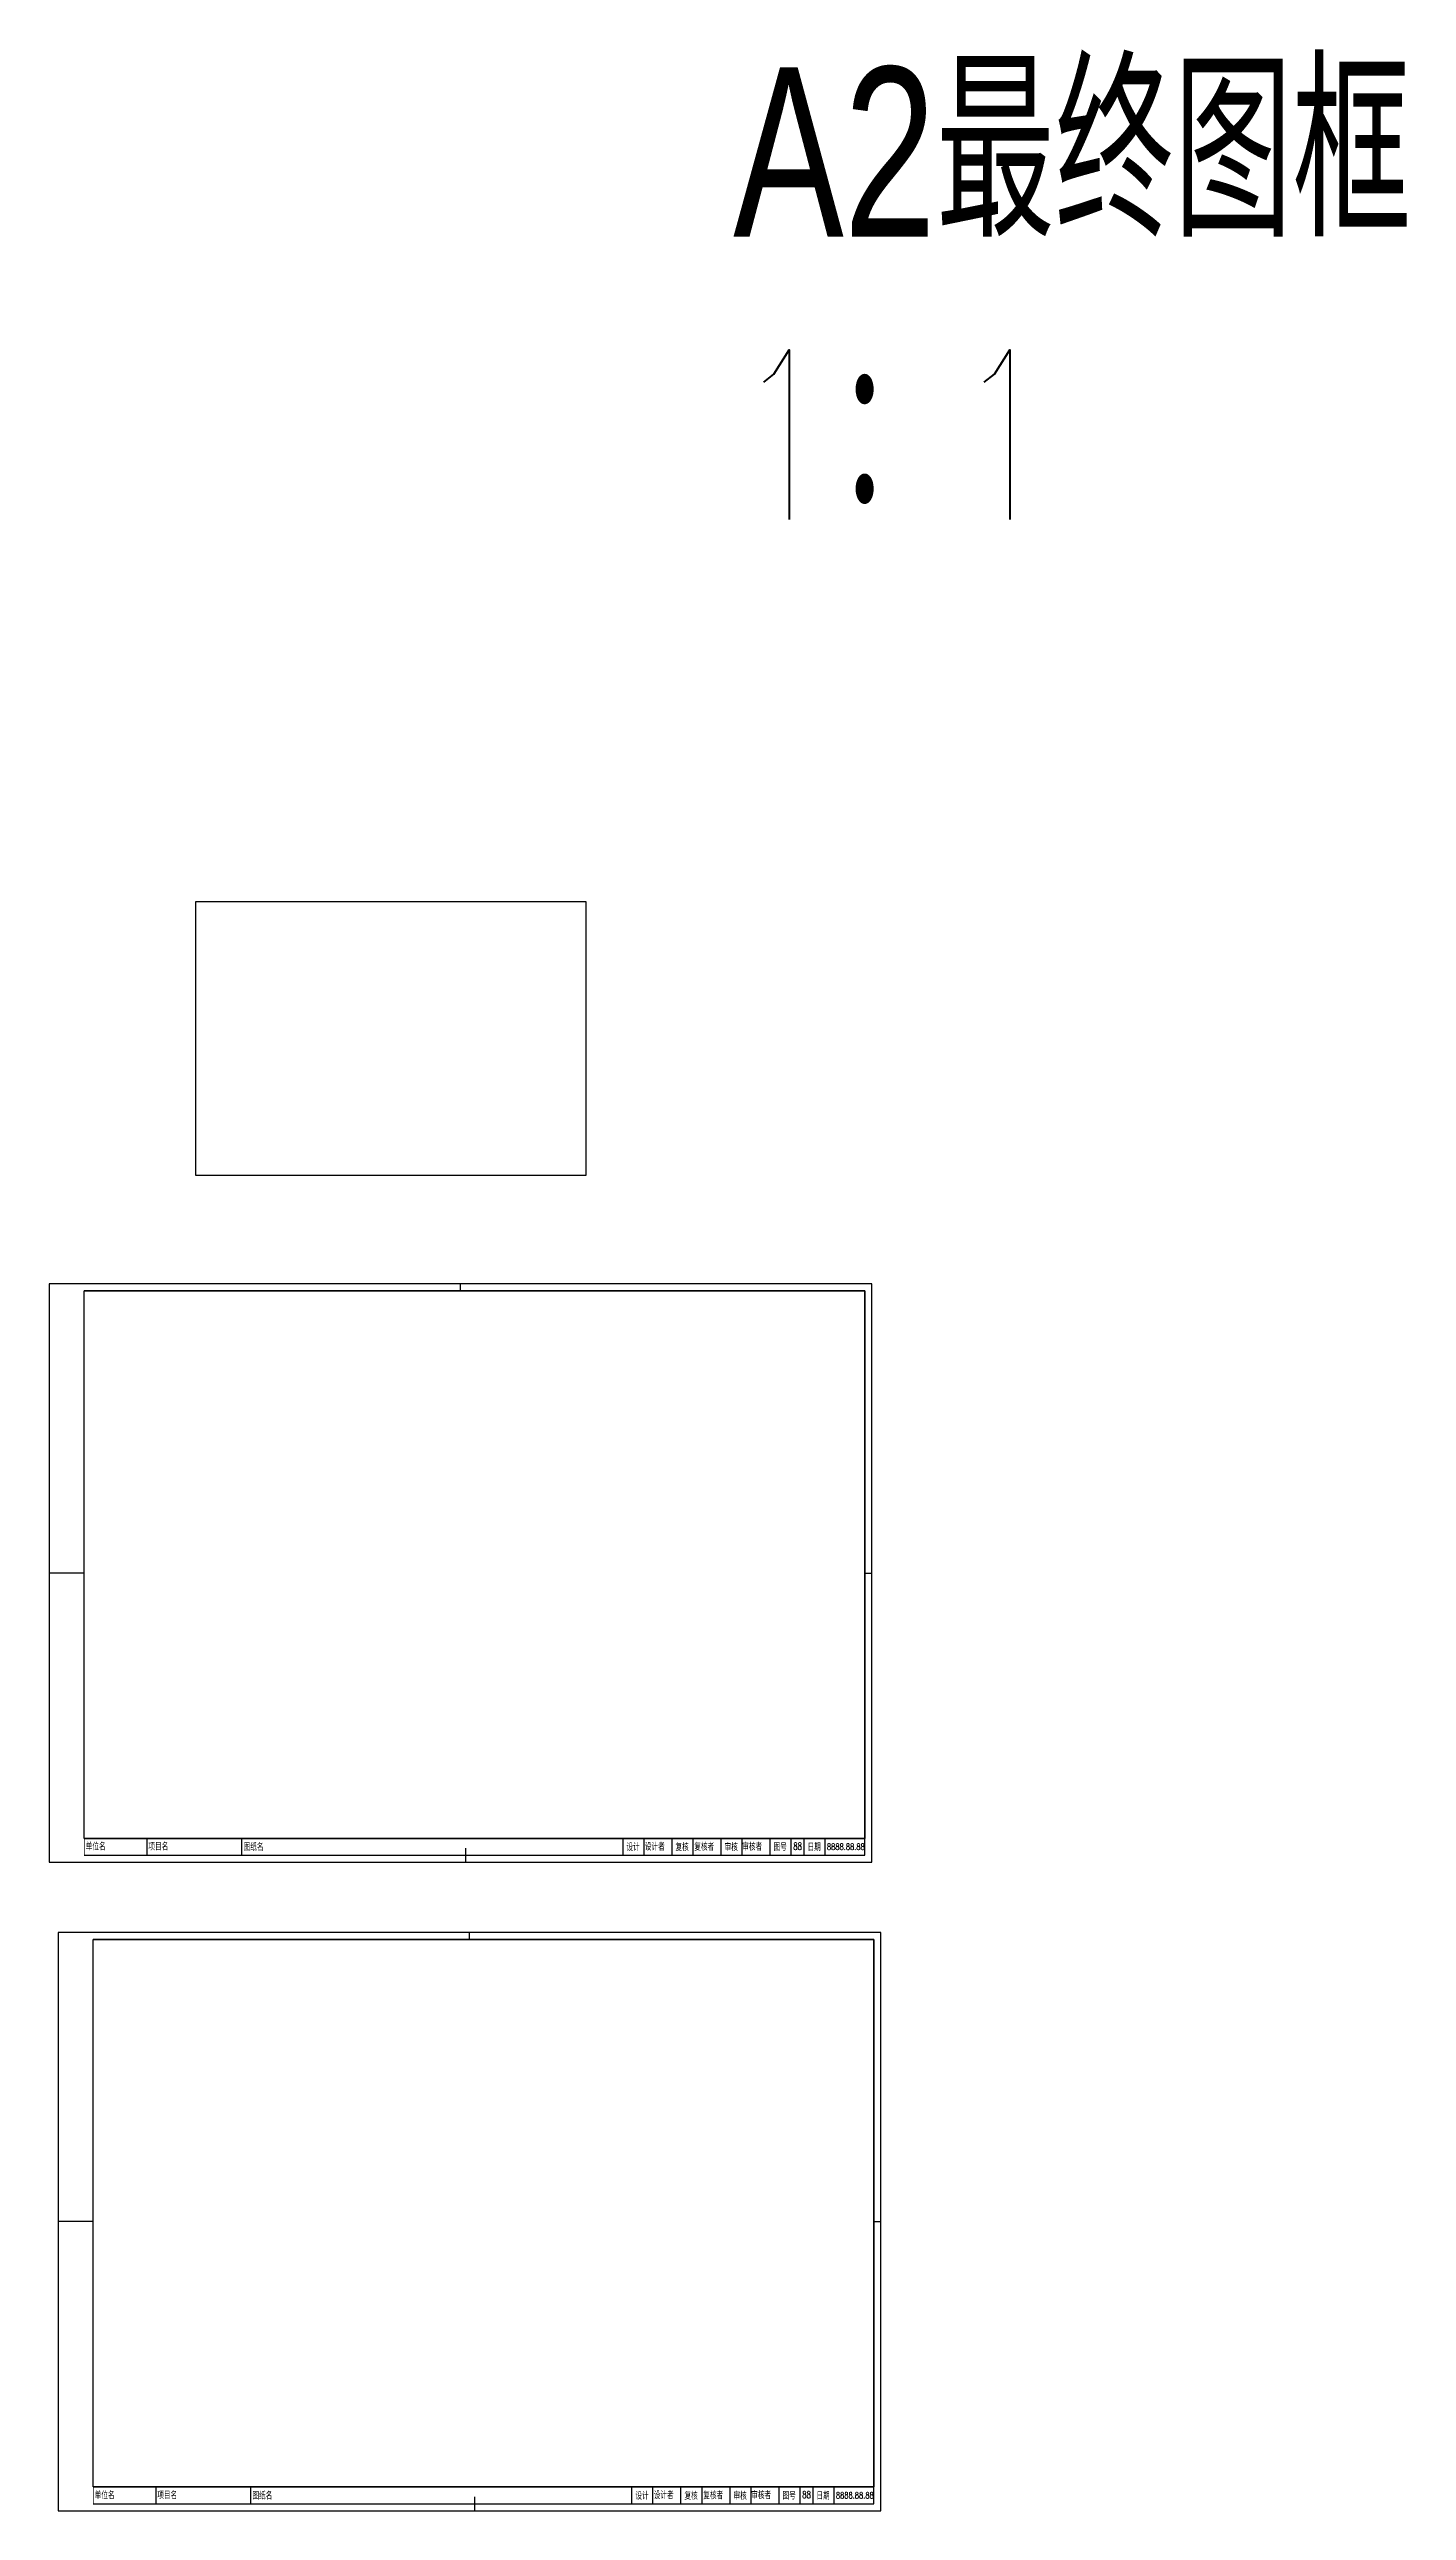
# Model space of a CAD drawing. Header units: millimetres. Extents: x 2757 to 6451, y -11196 to -9439.
# Drawn here: x 5483 to 6451, y -11196 to -9439 of the extents above; entities that cross this region are included whole.
import ezdxf
from ezdxf.enums import TextEntityAlignment as Align

# ---------------------------------------------------------------- set-up
doc = ezdxf.new("R2010")
doc.units = ezdxf.units.MM
doc.layers.add('@-图框', color=7, linetype='CONTINUOUS')
doc.layers.add('@-视口', color=7, linetype='CONTINUOUS')
doc.layers.add('PP-COM', color=7, linetype='CONTINUOUS', lineweight=0)
doc.styles.add('gpshz', font='txt.shx', dxfattribs={"width": 0.7, "bigfont": 'hztxt.shx'})
doc.styles.add('gpsxw', font='txt.shx', dxfattribs={"width": 0.7, "bigfont": 'hztxt.shx'})
doc.styles.add('szsjbg', font='txt.shx', dxfattribs={"width": 0.7, "bigfont": 'hztxt.shx'})

msp = doc.modelspace()

# ---------------------------------------------------------------- linework, layer by layer
at = {"layer": '@-图框'}
for p, q in [((5552.3, -10716.4), (5552.3, -10728.4)), ((5619.8, -10716.5), (5619.8, -10728.4)), ((5892, -10728.4), (5892, -10716.4)), ((5892, -10728.4), (5892, -10716.4)), ((5907, -10728.4), (5907, -10716.4)), ((5907, -10728.4), (5907, -10716.4)), ((5927, -10728.4), (5927, -10716.4)), ((5942, -10728.4), (5942, -10716.4)), ((5962, -10728.4), (5962, -10716.4)), ((5977, -10728.4), (5977, -10716.4)), ((5997, -10728.4), (5997, -10716.4)), ((6012, -10728.4), (6012, -10716.4)), ((6021.1, -10728.4), (6021.1, -10716.4)), ((6021.1, -10728.4), (6021.1, -10716.4)), ((6036.1, -10728.4), (6036.1, -10716.4)), ((6036.1, -10728.4), (6036.1, -10716.4)), ((6036.1, -10728.4), (6036.1, -10716.4)), ((5558.6, -11179.3), (5558.6, -11191.3)), ((5626.1, -11179.4), (5626.1, -11191.3)), ((5898.3, -11191.3), (5898.3, -11179.3)), ((5898.3, -11191.3), (5898.3, -11179.3)), ((5913.3, -11191.3), (5913.3, -11179.3)), ((5913.3, -11191.3), (5913.3, -11179.3)), ((5933.3, -11191.3), (5933.3, -11179.3)), ((5948.3, -11191.3), (5948.3, -11179.3)), ((5968.3, -11191.3), (5968.3, -11179.3)), ((5983.3, -11191.3), (5983.3, -11179.3)), ((6003.3, -11191.3), (6003.3, -11179.3)), ((6018.3, -11191.3), (6018.3, -11179.3)), ((6027.5, -11191.3), (6027.5, -11179.3)), ((6027.5, -11191.3), (6027.5, -11179.3)), ((6042.5, -11191.3), (6042.5, -11179.3)), ((6042.5, -11191.3), (6042.5, -11179.3)), ((6042.5, -11191.3), (6042.5, -11179.3))]:
    msp.add_line(p, q, dxfattribs=at)
for points in [[(5482.6, -10733.4), (6069.4, -10733.4), (6069.4, -10320.6), (5482.6, -10320.6)], [(5507.6, -10325.6), (6064.4, -10325.6), (6064.4, -10716.4), (5507.6, -10716.4)], [(5489, -11196.3), (6075.8, -11196.3), (6075.8, -10783.5), (5489, -10783.5)], [(5514, -10788.5), (6070.8, -10788.5), (6070.8, -11179.3), (5514, -11179.3)]]:
    msp.add_lwpolyline(points, close=True, dxfattribs=at)
at = {"layer": '@-图框', "const_width": 0.5}
for points in [[(5507.6, -10325.6), (5507.6, -10728.4)], [(5514, -10788.5), (5514, -11191.3)]]:
    msp.add_lwpolyline(points, dxfattribs=at)
at = {"layer": '@-图框'}
for points in [[(6064.4, -10325.6), (5507.6, -10325.6)], [(5776, -10325.6), (5776, -10320.6)], [(6064.4, -10728.4), (6064.4, -10325.6)], [(5507.6, -10527), (5482.6, -10527)], [(6064.4, -10527), (6069.4, -10527)], [(5507.6, -10716.4), (6064.4, -10716.4)], [(5507.6, -10728.4), (6064.4, -10728.4)], [(5779.6, -10723.4), (5779.6, -10733.4)], [(5782.4, -10788.5), (5782.4, -10783.5)], [(6070.8, -10788.5), (5514, -10788.5)], [(6070.8, -11191.3), (6070.8, -10788.5)], [(5514, -10989.9), (5489, -10989.9)], [(6070.8, -10989.9), (6075.8, -10989.9)], [(5514, -11179.3), (6070.8, -11179.3)], [(5514, -11191.3), (6070.8, -11191.3)], [(5786, -11186.3), (5786, -11196.3)]]:
    msp.add_lwpolyline(points, dxfattribs=at)
at = {"layer": '@-图框', "linetype": 'ByBlock', "const_width": 0.5}
for points in [[(5507.6, -10716.4), (6064.4, -10716.4)], [(5514, -11179.3), (6070.8, -11179.3)]]:
    msp.add_lwpolyline(points, dxfattribs=at)
at = {"layer": '@-视口'}
msp.add_lwpolyline([(5587.1, -10047.7), (5865.5, -10047.7), (5865.5, -10243.1), (5587.1, -10243.1)], close=True, dxfattribs=at)

# ---------------------------------------------------------------- texts
at = {"layer": '@-图框', "style": 'szsjbg', "width": 0.7}
for s, p in [('设计', (5899.1, -10722.2)), ('复核', (5934.1, -10722.2)), ('审核', (5969.1, -10722.2)), ('图号', (6004.1, -10722.2)), ('日期', (6028.3, -10722.2)), ('设计', (5905.5, -11185.2)), ('复核', (5940.5, -11185.2)), ('审核', (5975.5, -11185.2)), ('图号', (6010.5, -11185.2)), ('日期', (6034.6, -11185.2))]:
    msp.add_text(s, height=5, dxfattribs=at).set_placement(p, align=Align.MIDDLE)
at = {"layer": '@-图框', "width": 0.7, "flags": 8}
for tag, p, s, height, style in [('单位名', (5508.7, -10724.9), '西南交通大学', 5, 'szsjbg'), ('项目名', (5553.4, -10724.9), '某某道路交通工程设计', 5, 'szsjbg'), ('图纸名', (5621.3, -10725.2), '图纸名', 5, 'szsjbg'), ('设计者', (5907.5, -10725), '某某某', 5, 'szsjbg'), ('复核者', (5942.8, -10725.1), '某某', 5, 'szsjbg'), ('审核者', (5977, -10725), '某某', 5, 'szsjbg'), ('88', (6013.4, -10724.5), '88', 5.17, 'gpsxw'), ('8888.88.88', (6037.4, -10724.6), '2016.04.05', 4.5, 'gpsxw'), ('单位名', (5515.1, -11187.9), '西南交通大学', 5, 'szsjbg'), ('项目名', (5559.7, -11187.9), '某某道路交通工程设计', 5, 'szsjbg'), ('图纸名', (5627.6, -11188.2), '图纸名', 5, 'szsjbg'), ('设计者', (5913.9, -11187.9), '某某某', 5, 'szsjbg'), ('复核者', (5949.2, -11188), '某某', 5, 'szsjbg'), ('审核者', (5983.4, -11187.9), '某某', 5, 'szsjbg'), ('88', (6019.8, -11187.4), '88', 5.17, 'gpsxw'), ('8888.88.88', (6043.8, -11187.5), '2016.04.05', 4.5, 'gpsxw')]:
    msp.add_attdef(tag, p, s, height=height, dxfattribs=dict(at, style=style))
at = {"layer": 'PP-COM', "insert": (5970.5, -9452.1), "char_height": 500, "width": 682.073, "attachment_point": 1, "style": 'gpshz'}
msp.add_mtext('{\\fArial|b0|i0|c0|p32;\\H0.2421x;A2\\Ftxt.shx,hztxt.shx|c134;最终图框 1：1\\H1.033x;}', dxfattribs=at)

doc.saveas('drawing.dxf')
